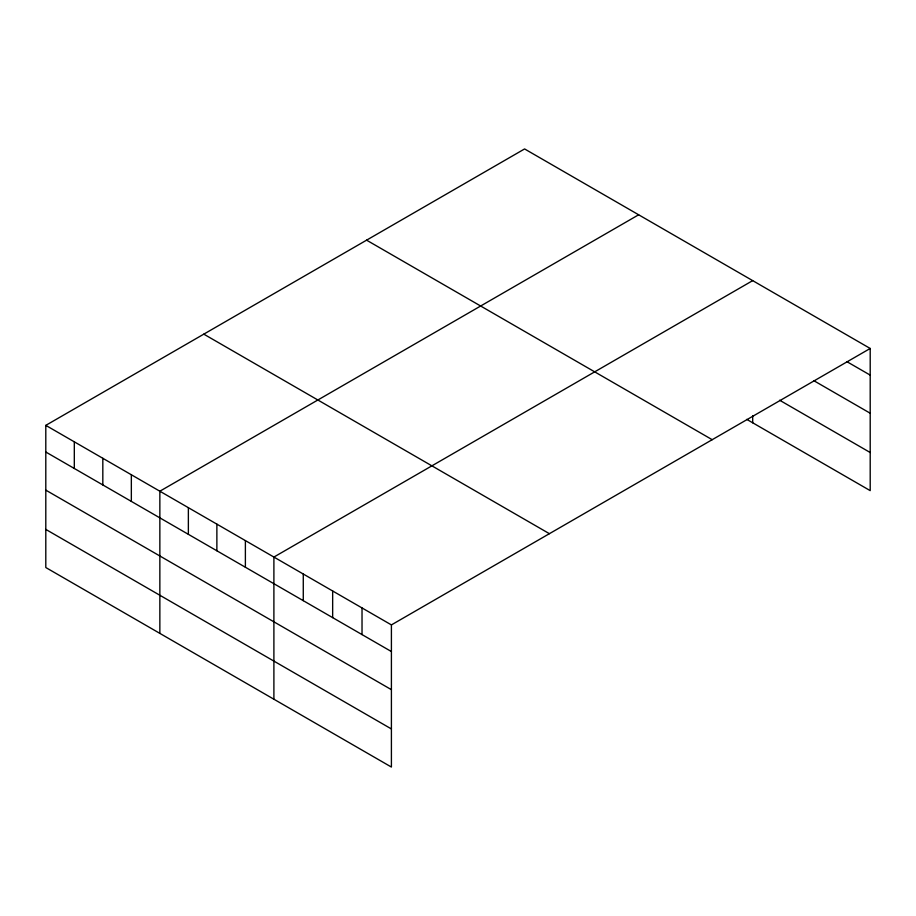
<?xml version="1.0" encoding="UTF-8"?>
<svg xmlns="http://www.w3.org/2000/svg" width="916" height="916" viewBox="0 0 916 916"><rect width="100%" height="100%" fill="white"/><g stroke="black" fill="none" stroke-linecap="round" stroke-linejoin="round"><path stroke-width="1.37" d="M746.758 419.356L870.2 490.632L870.2 348.469L524.593 148.942L45.8 425.368L45.8 567.531L391.407 767.058L391.407 624.907L45.8 425.368M638.647 214.791L159.853 491.216L159.853 633.368M752.689 280.628L273.895 557.065L273.895 699.217M391.407 624.907L870.2 348.469M846.945 361.694L870.2 375.113M813.9 380.724L870.2 413.231M779.619 400.212L870.2 452.515M366.595 240.164L712.201 439.691M203.799 334.145L549.405 533.685M45.8 452.012L391.407 651.551M45.8 490.129L391.407 689.668M45.8 529.402L391.407 728.941M752.689 415.727L752.689 422.791M362.026 607.949L362.026 634.582M332.657 590.98L332.657 617.624M303.276 574.023L303.276 600.667M245.385 540.6L245.385 567.244M216.874 524.135L216.874 550.779M188.364 507.682L188.364 534.314M131.343 474.751L131.343 501.395M102.821 458.298L102.821 484.93M74.311 441.833L74.311 468.477"/></g></svg>
